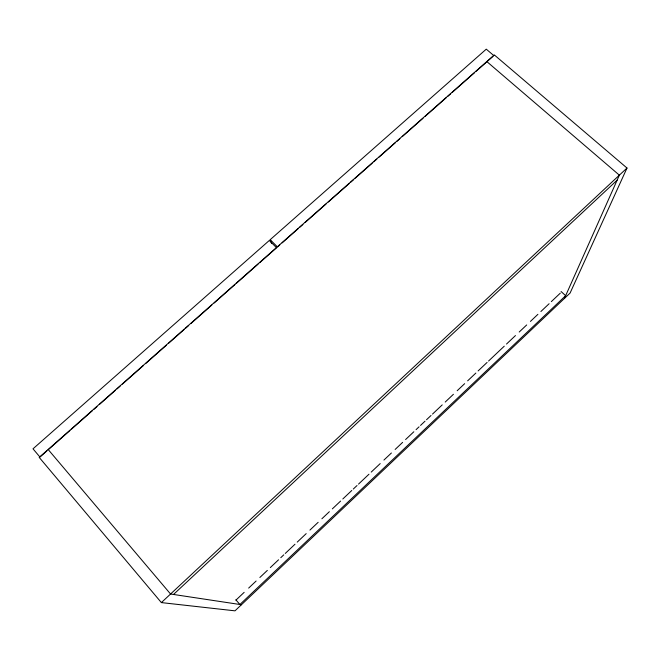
<?xml version="1.0" encoding="UTF-8"?>
<svg xmlns="http://www.w3.org/2000/svg" width="660" height="660" viewBox="0 0 660 660"><rect width="100%" height="100%" fill="white"/><g stroke="black" fill="none" stroke-linecap="round" stroke-linejoin="round"><path stroke-width="0.99" d="M564.44 298.411L619.361 175.164L486.799 61.553M627 168.036L570.083 293.065L234.993 610.838L161.37 602.596L39.204 457.396L494.307 54.92L627 168.036L161.37 602.596M235.942 600.121L244.159 592.342M248.647 588.093L256.121 581.023M259.858 577.483L267.333 570.413M270.32 567.583L278.545 559.795M280.789 557.675L283.775 554.845M285.268 553.435L294.987 544.236M297.231 542.116L306.199 533.626M309.936 530.087L318.153 522.308M321.89 518.768L329.365 511.698M332.359 508.868L340.576 501.088M342.82 498.968L351.788 490.479M353.281 489.06L357.019 485.529M358.52 484.11L368.981 474.21M371.225 472.09L380.193 463.601M383.93 460.061L391.405 452.991M395.142 449.452L402.616 442.373M405.603 439.543L413.828 431.764M416.072 429.643L419.059 426.814M420.552 425.403L425.04 421.154M426.533 419.743L431.013 415.495M432.514 414.084L442.225 404.885M445.219 402.055L453.436 394.276M457.174 390.736L464.648 383.666M467.643 380.837L475.86 373.057M478.104 370.936L487.072 362.447M488.565 361.028L504.265 346.178M506.509 344.05L515.476 335.56M519.214 332.029L526.688 324.951M530.426 321.42L537.9 314.341M540.886 311.512L549.112 303.732M551.347 301.612L560.323 293.123M173.514 594.462L617.125 180.18M46.885 450.937L39.947 457.066L33 448.825L269.288 240.479L276.589 247.772L259.627 262.771M48.428 449.567L70.01 430.485M71.552 429.115L92.359 410.71M93.901 409.349L96.987 406.618M99.297 404.572L115.483 390.258M117.026 388.897L120.112 386.166M122.422 384.12L143.237 365.714M145.546 363.668L166.361 345.262M168.671 343.216L184.09 329.579M185.633 328.218L188.71 325.495M191.029 323.45L211.835 305.044M214.153 302.998L234.96 284.584M236.503 283.222L258.085 264.132M279.807 244.926L277.497 246.972L270.196 239.679L486.263 49.162L493.845 55.621M282.117 242.888L298.287 228.583M299.822 227.221L302.907 224.499M305.209 222.453L325.999 204.072M328.309 202.026L349.099 183.645M350.641 182.284L353.719 179.553M355.253 178.192L372.199 163.218M373.733 161.849L376.819 159.126M379.12 157.088L395.29 142.783M396.833 141.421L399.911 138.699M402.221 136.661L423.01 118.272M425.32 116.226L446.111 97.845M447.645 96.484L450.722 93.761M452.265 92.4L474.589 72.65M476.132 71.288L493.069 56.306M241.445 604.725L170.56 594.016L48.147 449.485M561.107 291.538L565.653 295.697L239.918 604.494L235.876 599.833M270.196 239.679L271.631 243.532"/></g></svg>
